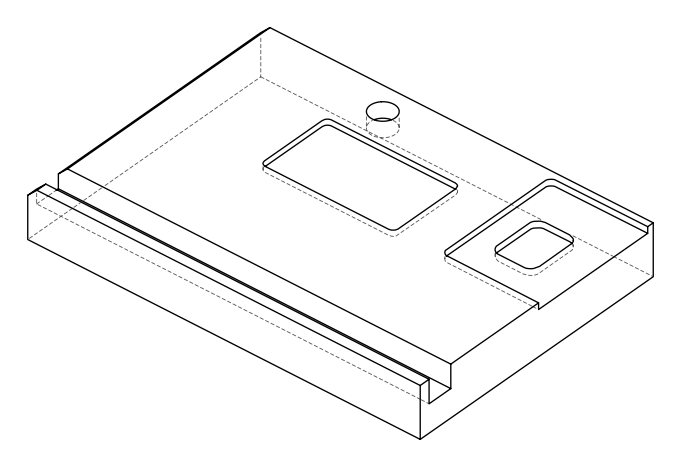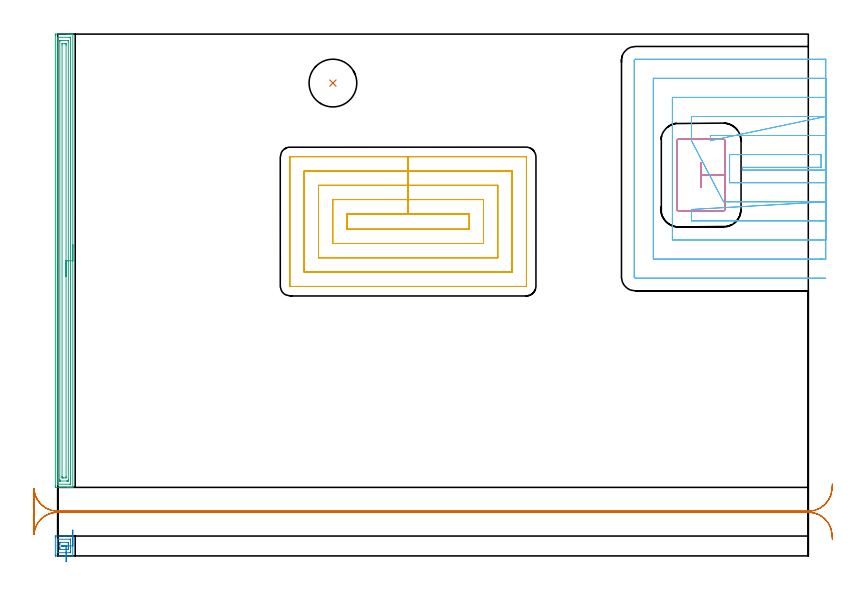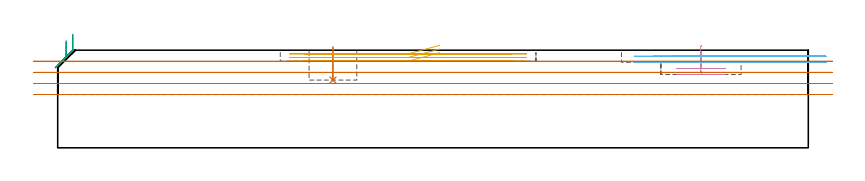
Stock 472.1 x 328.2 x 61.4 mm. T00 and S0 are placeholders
(PLAN: 7 operations, 5 tool changes, 40.7 min)
(1 INDEXABLE_INSERT_DRILL_BLIND_HOLE_FROM_SOLID | STEP1POCKET | UGT0302_009 | 0.08 min | 13276 mm3)
(2 AREA_MILL | FG_CHAMFER_SURFACE | UGT0205_001 | 0.66 min | 1133 mm3)
(3 AREA_MILL_1 | FG_CHAMFER_SURFACE_1 | UGT0205_001 | 9.39 min | 17626 mm3)
(4 MILL_RECTANGULAR_POCKET | POCKET_RECTANGULAR_STRAIGHT | UGT0201_136 | Follow Part, ap 5, ae 75% | 2 min | 48717 mm3)
(5 MILL_RECTANGULAR_POCKET_1 | POCKET_RECTANGULAR_STRAIGHT_1 | NXT0201_011 | Follow Part, ap 3, ae 75% | 9.98 min | 103634 mm3)
(6 MILL_SLOT | SLOT_PARTIAL_RECTANGULAR | UGT0201_008 | Follow Part, ap 4, ae 75% | 9.97 min | 112813 mm3)
(7 MILL_RECTANGULAR_SLOT | SLOT_RECTANGULAR | UGT0201_018 | Follow Part, ap 7.5, ae 75% | 8.6 min | 402318 mm3)
(TOOL UGT0302_009 | Indexable Insert Drill 30mm | D30 PA180 FL50 Z2)
(TOOL UGT0205_001 | Chamfer Mill 20 x 3 x 45 deg. | D20 FL50 Z2)
(TOOL UGT0201_136 | Carbide End Mill 20.0 | D20 FL30 Z4)
(TOOL NXT0201_011 | ENDMILL 12mm [2P460-1200-NA 1630] | D12 FL38 Z6)
(TOOL UGT0201_008 | End Mill 16 mm | D16 FL32 Z4)
(TOOL UGT0201_018 | End mill 30 mm | D30 FL50 Z4)
(OP 1 INDEXABLE_INSERT_DRILL_BLIND_HOLE_FROM_SOLID)
G17 G21 G94 G90
T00 M6
G54
G17 G0 G90 X173.1 Y297.4 S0 M3
G43 Z71.4 H0
G94 G81 G98 Z42.6 F250. R63.4
G80
M5
M2
(OP 2 AREA_MILL)
G17 G21 G94 G90
T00 M6
G54
G17 G0 G90 X9.5 Y16.25 S1061 M3
G43 Z71.4 H0
G94 G1 Y16.212 Z70.528 F250.
Y16.098 Z69.663
Y15.909 Z68.812
Y15.647 Z67.98
Y15.313 Z67.174
Y14.91 Z66.4
Y14.442 Z65.664
Y13.91 Z64.972
Y13.321 Z64.329
Y12.678 Z63.739
Y11.986 Z63.208
Y11.25 Z62.74
Y10.476 Z62.337
Y9.67 Z62.003
Y8.838 Z61.741
Y7.987 Z61.552
Y7.122 Z61.438
Y6.25 Z61.4
Y0.054
X9.503 Y0.01 Z61.397
X9.483 Y0.007 Z61.378
X9.349 Y0. Z61.247
X5.224 Z57.123
X4.446 Z56.339
X-1.147 Z50.748
X-1.296 Y0.002 Z50.6
X-1.491 Y0.01 Z50.405
X-1.499 Y0.203 Z50.399
X-1.5 Y0.499 Z50.4
Y11.707
X-1.498 Y12.001 Z50.402
X-1.491 Y12.494 Z50.405
X-1.405 Y12.498 Z50.491
X-0.905 Y12.5 Z50.991
X4.446 Z56.339
X5.224 Z57.123
X5.338 Z57.236
X9.349 Z61.248
X9.483 Y12.494 Z61.378
X9.495 Y12.49 Z61.39
X9.5 Y12.444 Z61.4
Y6.25
X8.086 Z59.986
Y3.153
X8.085 Y2.268 Z59.985
X8.084 Y2.197 Z59.984
X8.081 Y2.124 Z59.981
X8.074 Y2.01 Z59.974
X8.013 Y2.008 Z59.913
X7.391 Y2.001 Z59.291
X0.257 Y2. Z52.157
X-0.013 Y2.002 Z51.887
X-0.051 Y2.005 Z51.849
X-0.072 Y2.009 Z51.828
X-0.079 Y2.015 Z51.821
X-0.081 Y2.052 Z51.819
X-0.085 Y2.196 Z51.815
X-0.086 Y2.268 Z51.814
Y2.341
X-0.085 Y10.232 Z51.815
X-0.084 Y10.303 Z51.816
X-0.081 Y10.376 Z51.819
X-0.074 Y10.49 Z51.826
X-0.013 Y10.492 Z51.887
X0.609 Y10.499 Z52.509
X7.743 Y10.5 Z59.643
X8.013 Y10.498 Z59.913
X8.051 Y10.495 Z59.951
X8.072 Y10.491 Z59.972
X8.079 Y10.484 Z59.979
X8.081 Y10.448 Z59.981
X8.085 Y10.304 Z59.985
Y10.232
X8.086 Y10.159 Z59.986
Y6.25
X6.671 Z58.571
Y5.369
Y4.923
X6.67 Y4.486 Z58.57
X6.664 Y4.038 Z58.564
X6.266 Y4.001 Z58.166
X1.809 Y4. Z53.709
X1.771 Y4.002 Z53.671
X1.336 Y4.038 Z53.236
X1.33 Y4.475 Z53.23
X1.329 Y4.923 Z53.229
X1.328 Y5.362 Z53.228
Y7.131
X1.329 Y7.577 Z53.229
X1.33 Y8.014 Z53.23
X1.336 Y8.462 Z53.236
X1.734 Y8.499 Z53.634
X6.192 Y8.5 Z58.092
X6.229 Y8.498 Z58.129
X6.664 Y8.462 Z58.564
X6.67 Y8.025 Z58.57
X6.671 Y7.577 Z58.571
Y7.139
Y6.25
X5.256 Z57.156
X5.255 Y6.069 Z57.155
X5.253 Y6.025 Z57.153
X5.251 Y6.011 Z57.151
X5.227 Y6.008 Z57.127
X5.142 Y6.002 Z57.042
X3.36 Y6. Z55.26
X2.856 Y6.004 Z54.756
X2.773 Y6.008 Z54.673
X2.749 Y6.01 Z54.649
X2.747 Y6.025 Z54.647
X2.745 Y6.069 Z54.645
X2.744 Y6.25 Z54.644
X2.745 Y6.431 Z54.645
X2.747 Y6.475 Z54.647
X2.749 Y6.49 Z54.649
X2.773 Y6.493 Z54.673
X2.858 Y6.498 Z54.758
X4.64 Y6.5 Z56.54
X5.144 Y6.496 Z57.044
X5.227 Y6.492 Z57.127
X5.251 Y6.489 Z57.151
X5.253 Y6.475 Z57.153
X5.255 Y6.431 Z57.155
X5.256 Y6.25 Z57.156
X5.263 Y5.379 Z57.201
X5.27 Y4.515 Z57.322
X5.276 Y3.665 Z57.517
X5.283 Y2.835 Z57.786
X5.289 Y2.031 Z58.126
X5.295 Y1.261 Z58.535
X5.301 Y0.529 Z59.009
X5.306 Y-0.159 Z59.545
X5.311 Y-0.798 Z60.14
X5.315 Y-1.382 Z60.788
X5.319 Y-1.908 Z61.484
X5.323 Y-2.371 Z62.223
X5.326 Y-2.768 Z63.
X5.329 Y-3.095 Z63.809
X5.331 Y-3.351 Z64.643
X5.332 Y-3.534 Z65.496
X5.333 Y-3.641 Z66.362
Y-3.672 Z67.233
G0 Z71.4
M5
M2
(OP 3 AREA_MILL_1)
G17 G21 G94 G90
T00 M6
G54
G17 G0 G90 X9.5 Y195.65 S1061 M3
G43 Z71.4 H0
G94 G1 Y195.612 Z70.528 F250.
Y195.498 Z69.664
Y195.309 Z68.812
Y195.047 Z67.98
Y194.713 Z67.174
Y194.31 Z66.4
Y193.841 Z65.664
Y193.31 Z64.972
Y192.721 Z64.329
Y192.078 Z63.74
Y191.386 Z63.208
Y190.65 Z62.74
Y189.876 Z62.337
Y189.07 Z62.003
Y188.238 Z61.741
Y187.386 Z61.552
Y186.522 Z61.438
Y185.65 Z61.4
Y43.263
X9.497 Y43.11 Z61.388
X9.448 Y43.107 Z61.339
X9.066 Y43.1 Z60.965
X8.663 Z60.562
X8.013 Z59.908
X6.796 Z58.693
X6.229 Z58.124
X-0.905 Y43.101 Z50.993
X-1.147 Y43.102 Z50.75
X-1.492 Y43.107 Z50.406
X-1.494 Y43.119 Z50.404
X-1.499 Y43.709 Z50.401
X-1.5 Y44.305 Z50.4
Y327.591
X-1.497 Y327.891 Z50.402
X-1.492 Y328.19 Z50.406
X-1.188 Y328.2 Z50.709
X6.229 Z58.124
X6.796 Z58.693
X7.121 Z59.017
X7.688 Z59.584
X8.013 Z59.908
X8.663 Z60.562
X9.066 Z60.965
X9.448 Y328.193 Z61.339
X9.497 Y328.19 Z61.388
X9.5 Y328.037 Z61.4
Y185.65
X8.086 Z59.986
Y45.422
X8.079 Y45.113 Z59.979
X8.061 Y45.11 Z59.961
X8.013 Y45.106 Z59.913
X7.515 Y45.101 Z59.415
X0.381 Y45.1 Z52.281
X-0.013 Y45.104 Z51.887
X-0.068 Y45.107 Z51.832
X-0.079 Y45.109 Z51.821
X-0.082 Y45.178 Z51.818
X-0.084 Y45.275 Z51.816
X-0.086 Y45.568 Z51.814
Y325.878
X-0.079 Y326.187 Z51.821
X-0.061 Y326.19 Z51.839
X-0.013 Y326.194 Z51.887
X0.485 Y326.199 Z52.385
X7.619 Y326.2 Z59.519
X8.013 Y326.196 Z59.913
X8.068 Y326.193 Z59.968
X8.079 Y326.191 Z59.979
X8.082 Y326.122 Z59.982
X8.084 Y326.025 Z59.984
X8.086 Y325.879 Z59.986
Y325.805
Y185.65
X6.672 Z58.572
X6.671 Y47.73 Z58.571
X6.67 Y47.28 Z58.57
X6.667 Y47.17 Z58.567
X6.665 Y47.123 Z58.565
X6.588 Y47.11 Z58.488
X6.407 Y47.102 Z58.307
X6.229 Y47.101 Z58.129
X5.517 Y47.1 Z57.417
X1.771 Z53.671
X1.591 Y47.101 Z53.491
X1.471 Y47.104 Z53.371
X1.376 Y47.11 Z53.276
X1.335 Y47.116 Z53.235
X1.333 Y47.133 Z53.233
X1.331 Y47.28 Z53.231
X1.329 Y47.722 Z53.229
X1.328 Y48.173 Z53.228
X1.329 Y323.57 Z53.229
X1.33 Y324.02 Z53.23
X1.333 Y324.13 Z53.233
X1.335 Y324.177 Z53.235
X1.412 Y324.19 Z53.312
X1.593 Y324.198 Z53.493
X1.771 Y324.199 Z53.671
X2.483 Y324.2 Z54.383
X6.229 Z58.129
X6.409 Y324.199 Z58.309
X6.529 Y324.196 Z58.429
X6.624 Y324.19 Z58.524
X6.665 Y324.184 Z58.565
X6.667 Y324.166 Z58.567
X6.669 Y324.02 Z58.569
X6.671 Y323.578 Z58.571
X6.672 Y323.127 Z58.572
Y185.65
X5.257 Z57.157
Y49.958
X5.251 Y49.152 Z57.151
X5.244 Y49.11 Z57.144
X5.196 Y49.105 Z57.096
X5.089 Y49.102 Z56.989
X3.554 Y49.1 Z55.454
X3.11 Z55.01
X2.905 Y49.102 Z54.805
X2.803 Y49.105 Z54.703
X2.757 Y49.11 Z54.657
X2.75 Y49.14 Z54.65
X2.743 Y49.877 Z54.643
Y49.958
Y321.342
X2.749 Y322.148 Z54.649
X2.756 Y322.19 Z54.656
X2.804 Y322.195 Z54.704
X2.911 Y322.198 Z54.811
X4.446 Y322.2 Z56.346
X4.89 Z56.79
X5.095 Y322.198 Z56.995
X5.197 Y322.195 Z57.097
X5.243 Y322.19 Z57.143
X5.25 Y322.16 Z57.15
X5.257 Y321.423 Z57.157
Y321.342
Y185.65
Y184.778 Z57.195
Y183.913 Z57.309
Y183.062 Z57.498
Y182.23 Z57.76
Y181.424 Z58.094
Y180.65 Z58.497
Y179.914 Z58.966
Y179.222 Z59.497
Y178.579 Z60.086
Y177.99 Z60.729
Y177.458 Z61.422
Y176.99 Z62.157
Y176.587 Z62.931
Y176.253 Z63.737
Y175.991 Z64.569
Y175.802 Z65.421
Y175.688 Z66.286
Y175.65 Z67.157
G0 Z71.4
M5
M2
(OP 4 MILL_RECTANGULAR_POCKET)
G17 G21 G94 G90
T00 M6
G54
G17 G0 G90 X404.8 Y245.479 S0 M3
G43 Z71.4 H0
Z64.4
G94 G1 Y247.2 Z63.939 F250.
X404.4 Z63.832
Y231.9 Z59.732
X404.8 Z59.625
Y239.55 Z57.575
Y247.2 F500.
X404.4
Y231.9
X404.8
Y239.55
X419.8
Y261.
G3 X418.6 Y262.2 R1.2
G1 X390.6
G3 X389.4 Y261. R1.2
G1 Y218.1
G3 X390.6 Y216.9 R1.2
G1 X418.6
G3 X419.8 Y218.1 R1.2
G1 Y239.55
Y240.55
G0 X404.8 Y245.479 Z60.575
G1 Y247.2 Z60.114 F250.
X404.4 Z60.007
Y231.9 Z55.907
X404.8 Z55.8
Y239.55 Z53.75
Y247.2 F500.
X404.4
Y231.9
X404.8
Y239.55
X419.8
Y261.
G3 X418.6 Y262.2 R1.2
G1 X390.6
G3 X389.4 Y261. R1.2
G1 Y218.1
G3 X390.6 Y216.9 R1.2
G1 X418.6
G3 X419.8 Y218.1 R1.2
G1 Y239.55
Y240.55
G0 X404.8 Y245.479 Z56.75
G1 Y247.2 Z56.289 F250.
X404.4 Z56.182
Y231.9 Z52.082
X404.8 Z51.975
Y239.55 Z49.925
Y247.2 F500.
X404.4
Y231.9
X404.8
Y239.55
X419.8
Y261.
G3 X418.6 Y262.2 R1.2
G1 X390.6
G3 X389.4 Y261. R1.2
G1 Y218.1
G3 X390.6 Y216.9 R1.2
G1 X418.6
G3 X419.8 Y218.1 R1.2
G1 Y239.55
Y240.55
G0 X404.8 Y245.479 Z52.925
G1 Y247.2 Z52.464 F250.
X404.4 Z52.357
Y231.9 Z48.257
X404.8 Z48.15
Y239.55 Z46.1
Y247.2 F500.
X404.4
Y231.9
X404.8
Y239.55
X419.8
Y261.
G3 X418.6 Y262.2 R1.2
G1 X390.6
G3 X389.4 Y261. R1.2
G1 Y218.1
G3 X390.6 Y216.9 R1.2
G1 X418.6
G3 X419.8 Y218.1 R1.2
G1 Y239.55
Y240.55
G0 Z71.4
M5
M2
(OP 5 MILL_RECTANGULAR_POCKET_1)
G17 G21 G94 G90
T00 M6
G54
G17 G0 G90 X240.18 Y215.1 S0 M3
G43 Z71.4 H1
Z64.4
G94 G1 X220.4 Z59.1 F250.
X182. F500.
Y205.5
X258.8
Y215.1
X220.4
Y224.1
X173.
Y196.5
X267.8
Y224.1
X220.4
Y233.1
X164.
Y187.5
X276.8
Y233.1
X220.4
Y242.1
X155.
Y178.5
X285.8
Y242.1
X220.4
Y251.1
X146.3
G3 X146. Y250.8 R0.3
G1 Y169.8
G3 X146.3 Y169.5 R0.3
G1 X294.5
G3 X294.8 Y169.8 R0.3
G1 Y250.8
G3 X294.5 Y251.1 R0.3
G1 X220.4
X219.4
G0 X240.18 Y215.1 Z62.1
G1 X220.4 Z56.8 F250.
X182. F500.
Y205.5
X258.8
Y215.1
X220.4
Y224.1
X173.
Y196.5
X267.8
Y224.1
X220.4
Y233.1
X164.
Y187.5
X276.8
Y233.1
X220.4
Y242.1
X155.
Y178.5
X285.8
Y242.1
X220.4
Y251.1
X146.3
G3 X146. Y250.8 R0.3
G1 Y169.8
G3 X146.3 Y169.5 R0.3
G1 X294.5
G3 X294.8 Y169.8 R0.3
G1 Y250.8
G3 X294.5 Y251.1 R0.3
G1 X220.4
X219.4
G0 X240.18 Y215.1 Z59.8
G1 X220.4 Z54.5 F250.
X182. F500.
Y205.5
X258.8
Y215.1
X220.4
Y224.1
X173.
Y196.5
X267.8
Y224.1
X220.4
Y233.1
X164.
Y187.5
X276.8
Y233.1
X220.4
Y242.1
X155.
Y178.5
X285.8
Y242.1
X220.4
Y251.1
X146.3
G3 X146. Y250.8 R0.3
G1 Y169.8
G3 X146.3 Y169.5 R0.3
G1 X294.5
G3 X294.8 Y169.8 R0.3
G1 Y250.8
G3 X294.5 Y251.1 R0.3
G1 X220.4
X219.4
G0 Z71.4
M5
M2
(OP 6 MILL_SLOT)
G17 G21 G94 G90
T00 M6
G54
G17 G0 G90 X483.1 Y242.7 S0 M3
G43 Z71.4 H0
Z57.6
G94 G1 X480.1 F250.
X430.6 F500.
Y244.4
X480.1
Y252.4
X422.6
Y234.7
X480.1
X483.1 F250.
Y264.4
X480.1
X410.6 F500.
Y264.2
Y261.2 F250.
X483.1 Y276.4 F500.
X480.1 F250.
X398.6 F500.
Y264.2
Y261.2 F250.
X418.8 Y222.7 F500.
X421.8 F250.
X480.1 F500.
X483.1 F250.
X398.6 Y217.9 F500.
Y214.9 F250.
Y210.7 F500.
X480.1
X483.1 F250.
Y288.4
X480.1
X386.6 F500.
Y198.7
X480.1
X483.1 F250.
Y300.4
X480.1
X374.6 F500.
Y186.7
X480.1
X483.1 F250.
Y312.4
X480.1
X363.4 F500.
G3 X362.6 Y311.6 R0.8
G1 Y175.5
G3 X363.4 Y174.7 R0.8
G1 X480.1
X483.1 F250.
G0 Y242.7 Z53.8
G1 X480.1
X430.6 F500.
Y244.4
X480.1
Y252.4
X422.6
Y234.7
X480.1
X483.1 F250.
Y264.4
X480.1
X410.6 F500.
Y264.2
Y261.2 F250.
X483.1 Y276.4 F500.
X480.1 F250.
X398.6 F500.
Y264.2
Y261.2 F250.
X418.8 Y222.7 F500.
X421.8 F250.
X480.1 F500.
X483.1 F250.
X398.6 Y217.9 F500.
Y214.9 F250.
Y210.7 F500.
X480.1
X483.1 F250.
Y288.4
X480.1
X386.6 F500.
Y198.7
X480.1
X483.1 F250.
Y300.4
X480.1
X374.6 F500.
Y186.7
X480.1
X483.1 F250.
Y312.4
X480.1
X363.4 F500.
G3 X362.6 Y311.6 R0.8
G1 Y175.5
G3 X363.4 Y174.7 R0.8
G1 X480.1
X483.1 F250.
G0 Z71.4
M5
M2
(OP 7 MILL_RECTANGULAR_SLOT)
G17 G21 G94 G90
T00 M6
G54
G17 G0 G90 X487.26 Y45.145 S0 M3
G43 Z71.4 H0
Z54.425
G94 G1 X487.07 Y42.151 F250.
G2 X472.1 Y28.1 R15. F500.
G1 X0.
G2 X-14.743 Y40.337 R15.
G1 X-14.773 Y40.342
G3 X-15. Y37.741 R15.
G1 Y17.861
G3 X-14.773 Y15.259 R15.
G1 X-14.743 Y15.264
G2 X0. Y27.5 R15.
G1 X472.1
G2 X487.07 Y13.449 R15.
G1 X487.26 Y10.455 F250.
G0 Y45.145 Z47.45
G1 X487.07 Y42.151
G2 X472.1 Y28.1 R15. F500.
G1 X0.
G2 X-14.97 Y42.152 R15.
G1 X-15.
Y13.448
X-14.97
G2 X0. Y27.5 R15.
G1 X472.1
G2 X487.07 Y13.449 R15.
G1 X487.26 Y10.455 F250.
G0 Y45.145 Z40.475
G1 X487.07 Y42.151
G2 X472.1 Y28.1 R15. F500.
G1 X0.
G2 X-14.97 Y42.152 R15.
G1 X-15.
Y13.448
X-14.97
G2 X0. Y27.5 R15.
G1 X472.1
G2 X487.07 Y13.449 R15.
G1 X487.26 Y10.455 F250.
G0 Y45.145 Z33.5
G1 X487.07 Y42.151
G2 X472.1 Y28.1 R15. F500.
G1 X0.
G2 X-14.97 Y42.152 R15.
G1 X-15.
Y13.448
X-14.97
G2 X0. Y27.5 R15.
G1 X472.1
G2 X487.07 Y13.449 R15.
G1 X487.26 Y10.455 F250.
G0 Z71.4
M5
M2
